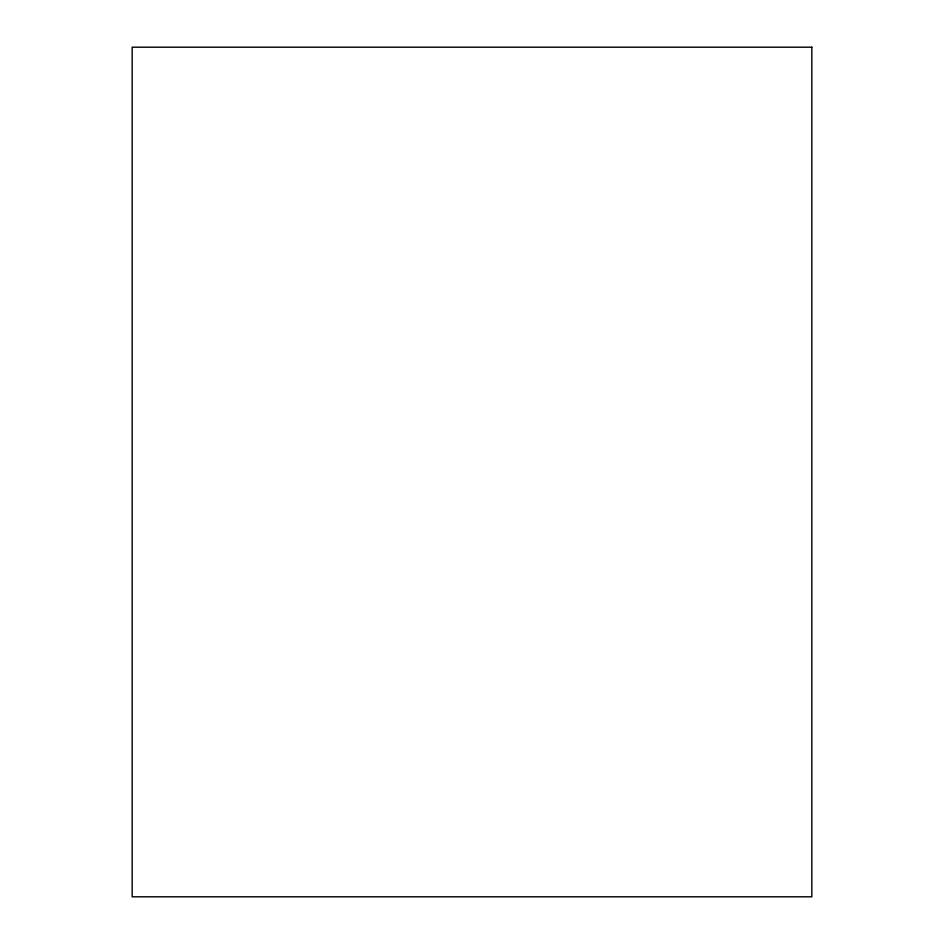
<?xml version="1.0" encoding="UTF-8"?>
<svg xmlns="http://www.w3.org/2000/svg" width="944" height="944" viewBox="0 0 944 944"><rect width="100%" height="100%" fill="white"/><g stroke="black" fill="none" stroke-linecap="round" stroke-linejoin="round"><path stroke-width="1.42" d="M811.84 47.2L132.16 47.2L132.16 896.8L811.84 896.8L811.84 47.2"/></g></svg>
